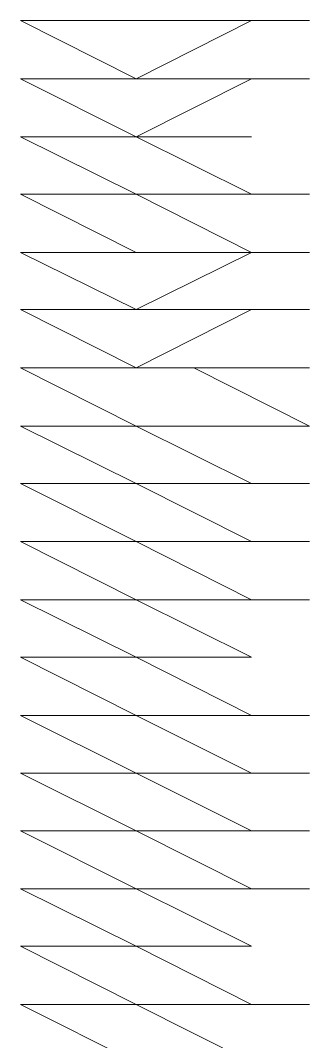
# Model space of a CAD drawing. Header units: millimetres. Extents: x 0 to 17945, y -132 to 1785.
# Drawn here: x 9936.774 to 9937.437, y 129.631 to 131.973 of the extents above; entities that cross this region are included whole.
import ezdxf

# ---------------------------------------------------------------- set-up
doc = ezdxf.new("R2010")
doc.units = ezdxf.units.MM

# ---------------------------------------------------------------- blocks, each defined once
blk = doc.blocks.new('TCR_GROWATT_40KTL3_X_FRONT')
at = {"color": 1, "lineweight": 9}
for points in [[(492.5966, 131.9729), (492.8617, 131.9729), (493.1266, 131.9729), (493.2598, 131.9729)], [(493.2598, 131.9729), (492.9946, 131.9729), (492.7304, 131.9729), (492.5966, 131.9729)], [(492.5966, 131.9729), (492.8617, 131.9729), (493.1266, 131.9729), (493.2598, 131.9729)], [(493.2598, 131.9729), (492.9946, 131.9729), (492.7304, 131.9729), (492.5966, 131.9729)], [(492.5966, 131.9729), (492.8617, 131.9729), (493.1266, 131.9729), (493.2598, 131.9729)], [(493.2598, 131.9729), (492.9946, 131.9729), (492.7304, 131.9729), (492.5966, 131.9729)], [(492.5966, 131.8392), (492.8617, 131.8392), (493.1266, 131.8392), (493.2598, 131.8392)], [(493.2598, 131.8392), (492.9946, 131.8392), (492.7304, 131.8392), (492.5966, 131.8392)], [(492.5966, 131.8392), (492.8617, 131.8392), (493.1266, 131.8392), (493.2598, 131.8392)], [(493.2598, 131.8392), (492.9946, 131.8392), (492.7304, 131.8392), (492.5966, 131.8392)], [(492.5966, 131.8392), (492.8617, 131.8392), (493.1266, 131.8392), (493.2598, 131.8392)], [(493.2598, 131.8392), (492.9946, 131.8392), (492.7304, 131.8392), (492.5966, 131.8392)], [(492.5966, 131.8392), (492.8617, 131.8392), (493.1266, 131.8392), (493.2598, 131.8392)], [(493.2598, 131.8392), (492.9946, 131.8392), (492.7304, 131.8392), (492.5966, 131.8392)], [(492.5966, 131.5743), (492.8617, 131.5743), (493.1266, 131.5743), (493.2598, 131.5743)], [(493.2598, 131.5743), (492.9946, 131.5743), (492.7304, 131.5743), (492.5966, 131.5743)], [(492.5966, 131.4411), (492.8617, 131.4411), (493.1266, 131.4411), (493.2598, 131.4411)], [(493.2598, 131.4411), (492.9946, 131.4411), (492.7304, 131.4411), (492.5966, 131.4411)], [(492.5966, 131.4411), (492.8617, 131.4411), (493.1266, 131.4411), (493.2598, 131.4411)], [(493.2598, 131.4411), (492.9946, 131.4411), (492.7304, 131.4411), (492.5966, 131.4411)], [(492.5966, 131.4411), (492.8617, 131.4411), (493.1266, 131.4411), (493.2598, 131.4411)], [(493.2598, 131.4411), (492.9946, 131.4411), (492.7304, 131.4411), (492.5966, 131.4411)], [(492.5966, 131.4411), (492.8617, 131.4411), (493.1266, 131.4411), (493.2598, 131.4411)], [(493.2598, 131.4411), (492.9946, 131.4411), (492.7304, 131.4411), (492.5966, 131.4411)], [(492.5966, 131.4411), (492.8617, 131.4411), (493.1266, 131.4411), (493.2598, 131.4411)], [(493.2598, 131.4411), (492.9946, 131.4411), (492.7304, 131.4411), (492.5966, 131.4411)], [(492.5966, 131.4411), (492.8617, 131.4411), (493.1266, 131.4411), (493.2598, 131.4411)], [(493.2598, 131.4411), (492.9946, 131.4411), (492.7304, 131.4411), (492.5966, 131.4411)], [(492.5966, 131.4411), (492.8617, 131.4411), (493.1266, 131.4411), (493.2598, 131.4411)], [(493.2598, 131.4411), (492.9946, 131.4411), (492.7304, 131.4411), (492.5966, 131.4411)], [(492.5966, 131.4411), (492.8617, 131.4411), (493.1266, 131.4411), (493.2598, 131.4411)], [(493.2598, 131.4411), (492.9946, 131.4411), (492.7304, 131.4411), (492.5966, 131.4411)], [(492.5966, 131.4411), (492.8617, 131.4411), (493.1266, 131.4411), (493.2598, 131.4411)], [(493.2598, 131.4411), (492.9946, 131.4411), (492.7304, 131.4411), (492.5966, 131.4411)], [(492.5966, 131.4411), (492.8617, 131.4411), (493.1266, 131.4411), (493.2598, 131.4411)], [(493.2598, 131.4411), (492.9946, 131.4411), (492.7304, 131.4411), (492.5966, 131.4411)], [(492.5966, 131.4411), (492.8617, 131.4411), (493.1266, 131.4411), (493.2598, 131.4411)], [(493.2598, 131.4411), (492.9946, 131.4411), (492.7304, 131.4411), (492.5966, 131.4411)], [(492.5966, 131.4411), (492.8617, 131.4411), (493.1266, 131.4411), (493.2598, 131.4411)], [(493.2598, 131.4411), (492.9946, 131.4411), (492.7304, 131.4411), (492.5966, 131.4411)], [(492.5966, 131.4411), (492.8617, 131.4411), (493.1266, 131.4411), (493.2598, 131.4411)], [(493.2598, 131.4411), (492.9946, 131.4411), (492.7304, 131.4411), (492.5966, 131.4411)], [(492.5966, 131.4411), (492.8617, 131.4411), (493.1266, 131.4411), (493.2598, 131.4411)], [(493.2598, 131.4411), (492.9946, 131.4411), (492.7304, 131.4411), (492.5966, 131.4411)], [(492.5966, 131.4411), (492.8617, 131.4411), (493.1266, 131.4411), (493.2598, 131.4411)], [(493.2598, 131.4411), (492.9946, 131.4411), (492.7304, 131.4411), (492.5966, 131.4411)], [(492.5966, 131.4411), (492.8617, 131.4411), (493.1266, 131.4411), (493.2598, 131.4411)], [(493.2598, 131.4411), (492.9946, 131.4411), (492.7304, 131.4411), (492.5966, 131.4411)], [(492.5966, 131.4411), (492.8617, 131.4411), (493.1266, 131.4411), (493.2598, 131.4411)], [(493.2598, 131.4411), (492.9946, 131.4411), (492.7304, 131.4411), (492.5966, 131.4411)], [(492.5966, 131.4411), (492.8617, 131.4411), (493.1266, 131.4411), (493.2598, 131.4411)], [(493.2598, 131.4411), (492.9946, 131.4411), (492.7304, 131.4411), (492.5966, 131.4411)], [(492.5966, 131.4411), (492.8617, 131.4411), (493.1266, 131.4411), (493.2598, 131.4411)], [(493.2598, 131.4411), (492.9946, 131.4411), (492.7304, 131.4411), (492.5966, 131.4411)], [(492.5966, 131.31), (492.8617, 131.31), (493.1266, 131.31), (493.2598, 131.31)], [(493.2598, 131.31), (492.9946, 131.31), (492.7304, 131.31), (492.5966, 131.31)], [(492.5966, 131.31), (492.8617, 131.31), (493.1266, 131.31), (493.2598, 131.31)], [(493.2598, 131.31), (492.9946, 131.31), (492.7304, 131.31), (492.5966, 131.31)], [(492.5966, 131.31), (492.8617, 131.31), (493.1266, 131.31), (493.2598, 131.31)], [(493.2598, 131.31), (492.9946, 131.31), (492.7304, 131.31), (492.5966, 131.31)], [(492.5966, 131.31), (492.8617, 131.31), (493.1266, 131.31), (493.2598, 131.31)], [(493.2598, 131.31), (492.9946, 131.31), (492.7304, 131.31), (492.5966, 131.31)], [(492.5966, 131.31), (492.8617, 131.31), (493.1266, 131.31), (493.2598, 131.31)], [(493.2598, 131.31), (492.9946, 131.31), (492.7304, 131.31), (492.5966, 131.31)], [(492.5966, 131.31), (492.8617, 131.31), (493.1266, 131.31), (493.2598, 131.31)], [(493.2598, 131.31), (492.9946, 131.31), (492.7304, 131.31), (492.5966, 131.31)], [(492.5966, 131.31), (492.8617, 131.31), (493.1266, 131.31), (493.2598, 131.31)], [(493.2598, 131.31), (492.9946, 131.31), (492.7304, 131.31), (492.5966, 131.31)], [(492.5966, 131.31), (492.8617, 131.31), (493.1266, 131.31), (493.2598, 131.31)], [(493.2598, 131.31), (492.9946, 131.31), (492.7304, 131.31), (492.5966, 131.31)], [(492.5966, 131.31), (492.8617, 131.31), (493.1266, 131.31), (493.2598, 131.31)], [(493.2598, 131.31), (492.9946, 131.31), (492.7304, 131.31), (492.5966, 131.31)], [(492.5966, 131.31), (492.8617, 131.31), (493.1266, 131.31), (493.2598, 131.31)], [(493.2598, 131.31), (492.9946, 131.31), (492.7304, 131.31), (492.5966, 131.31)], [(492.5966, 131.31), (492.8617, 131.31), (493.1266, 131.31), (493.2598, 131.31)], [(493.2598, 131.31), (492.9946, 131.31), (492.7304, 131.31), (492.5966, 131.31)], [(492.5966, 131.31), (492.8617, 131.31), (493.1266, 131.31), (493.2598, 131.31)], [(493.2598, 131.31), (492.9946, 131.31), (492.7304, 131.31), (492.5966, 131.31)], [(492.5966, 131.31), (492.8617, 131.31), (493.1266, 131.31), (493.2598, 131.31)], [(493.2598, 131.31), (492.9946, 131.31), (492.7304, 131.31), (492.5966, 131.31)], [(492.5966, 131.1762), (492.8617, 131.1762), (493.1266, 131.1762), (493.2598, 131.1762)], [(493.2598, 131.1762), (492.9946, 131.1762), (492.7304, 131.1762), (492.5966, 131.1762)], [(492.5966, 131.1762), (492.8617, 131.1762), (493.1266, 131.1762), (493.2598, 131.1762)], [(493.2598, 131.1762), (492.9946, 131.1762), (492.7304, 131.1762), (492.5966, 131.1762)], [(492.5966, 131.1762), (492.8617, 131.1762), (493.1266, 131.1762), (493.2598, 131.1762)], [(493.2598, 131.1762), (492.9946, 131.1762), (492.7304, 131.1762), (492.5966, 131.1762)], [(492.5966, 131.1762), (492.8617, 131.1762), (493.1266, 131.1762), (493.2598, 131.1762)], [(493.2598, 131.1762), (492.9946, 131.1762), (492.7304, 131.1762), (492.5966, 131.1762)], [(492.5966, 131.1762), (492.8617, 131.0425), (493.1266, 131.0425), (493.2598, 131.0425)], [(493.2598, 131.0425), (492.9946, 131.1762), (492.7304, 131.1762), (492.5966, 131.1762)], [(492.5966, 131.0425), (492.8617, 131.0425), (493.1266, 131.0425), (493.2598, 131.0425)], [(493.2598, 131.0425), (492.9946, 131.0425), (492.7304, 131.0425), (492.5966, 131.0425)], [(492.5966, 131.0425), (492.8617, 131.0425), (493.1266, 131.0425), (493.2598, 131.0425)], [(493.2598, 131.0425), (492.9946, 131.0425), (492.7304, 131.0425), (492.5966, 131.0425)], [(492.5966, 131.0425), (492.8617, 131.0425), (493.1266, 131.0425), (493.2598, 131.0425)], [(493.2598, 131.0425), (492.9946, 131.0425), (492.7304, 131.0425), (492.5966, 131.0425)], [(492.5966, 131.0425), (492.8617, 131.0425), (493.1266, 131.0425), (493.2598, 131.0425)], [(493.2598, 131.0425), (492.9946, 131.0425), (492.7304, 131.0425), (492.5966, 131.0425)], [(492.5966, 131.0425), (492.8617, 131.0425), (493.1266, 131.0425), (493.2598, 131.0425)], [(493.2598, 131.0425), (492.9946, 131.0425), (492.7304, 131.0425), (492.5966, 131.0425)], [(492.5966, 131.0425), (492.8617, 131.0425), (493.1266, 131.0425), (493.2598, 131.0425)], [(493.2598, 131.0425), (492.9946, 131.0425), (492.7304, 131.0425), (492.5966, 131.0425)], [(492.5966, 131.0425), (492.8617, 131.0425), (493.1266, 131.0425), (493.2598, 131.0425)], [(493.2598, 131.0425), (492.9946, 131.0425), (492.7304, 131.0425), (492.5966, 131.0425)], [(492.5966, 130.9111), (492.8617, 130.9111), (493.1266, 130.9111), (493.2598, 130.9111)], [(493.2598, 130.9111), (492.9946, 130.9111), (492.7304, 130.9111), (492.5966, 130.9111)], [(492.5966, 130.9111), (492.8617, 130.9111), (493.1266, 130.9111), (493.2598, 130.9111)], [(493.2598, 130.9111), (492.9946, 130.9111), (492.7304, 130.9111), (492.5966, 130.9111)], [(492.5966, 130.9111), (492.8617, 130.9111), (493.1266, 130.9111), (493.2598, 130.9111)], [(493.2598, 130.9111), (492.9946, 130.9111), (492.7304, 130.9111), (492.5966, 130.9111)], [(492.5966, 130.9111), (492.8617, 130.9111), (493.1266, 130.9111), (493.2598, 130.9111)], [(493.2598, 130.9111), (492.9946, 130.9111), (492.7304, 130.9111), (492.5966, 130.9111)], [(492.5966, 130.9111), (492.8617, 130.9111), (493.1266, 130.9111), (493.2598, 130.9111)], [(493.2598, 130.9111), (492.9946, 130.9111), (492.7304, 130.9111), (492.5966, 130.9111)], [(492.5966, 130.9111), (492.8617, 130.9111), (493.1266, 130.9111), (493.2598, 130.9111)], [(493.2598, 130.9111), (492.9946, 130.9111), (492.7304, 130.9111), (492.5966, 130.9111)], [(492.5966, 130.9111), (492.8617, 130.9111), (493.1266, 130.9111), (493.2598, 130.9111)], [(493.2598, 130.9111), (492.9946, 130.9111), (492.7304, 130.9111), (492.5966, 130.9111)], [(492.5966, 130.9111), (492.8617, 130.9111), (493.1266, 130.9111), (493.2598, 130.9111)], [(493.2598, 130.9111), (492.9946, 130.9111), (492.7304, 130.9111), (492.5966, 130.9111)], [(492.5966, 130.7782), (492.8617, 130.7782), (493.1266, 130.7782), (493.2598, 130.7782)], [(493.2598, 130.7782), (492.9946, 130.7782), (492.7304, 130.7782), (492.5966, 130.7782)], [(492.5966, 130.7782), (492.8617, 130.7782), (493.1266, 130.7782), (493.2598, 130.7782)], [(493.2598, 130.7782), (492.9946, 130.7782), (492.7304, 130.7782), (492.5966, 130.7782)], [(492.5966, 130.7782), (492.8617, 130.7782), (493.1266, 130.7782), (493.2598, 130.7782)], [(493.2598, 130.7782), (492.9946, 130.7782), (492.7304, 130.7782), (492.5966, 130.7782)], [(492.5966, 130.7782), (492.8617, 130.7782), (493.1266, 130.7782), (493.2598, 130.7782)], [(493.2598, 130.7782), (492.9946, 130.7782), (492.7304, 130.7782), (492.5966, 130.7782)], [(492.5966, 130.7782), (492.8617, 130.7782), (493.1266, 130.7782), (493.2598, 130.7782)], [(493.2598, 130.7782), (492.9946, 130.7782), (492.7304, 130.7782), (492.5966, 130.7782)], [(492.5966, 130.7782), (492.8617, 130.7782), (493.1266, 130.7782), (493.2598, 130.7782)], [(493.2598, 130.7782), (492.9946, 130.7782), (492.7304, 130.7782), (492.5966, 130.7782)], [(492.5966, 130.7782), (492.8617, 130.7782), (493.1266, 130.7782), (493.2598, 130.7782)], [(493.2598, 130.7782), (492.9946, 130.7782), (492.7304, 130.7782), (492.5966, 130.7782)], [(492.5966, 130.7782), (492.8617, 130.7782), (493.1266, 130.7782), (493.2598, 130.7782)], [(493.2598, 130.7782), (492.9946, 130.7782), (492.7304, 130.7782), (492.5966, 130.7782)], [(492.5966, 130.6444), (492.8617, 130.6444), (493.1266, 130.6444), (493.2598, 130.6444)], [(493.2598, 130.6444), (492.9946, 130.6444), (492.7304, 130.6444), (492.5966, 130.6444)], [(492.5966, 130.6444), (492.8617, 130.6444), (493.1266, 130.6444), (493.2598, 130.6444)], [(493.2598, 130.6444), (492.9946, 130.6444), (492.7304, 130.6444), (492.5966, 130.6444)], [(492.5966, 130.3792), (492.8617, 130.3792), (493.1266, 130.3792), (493.2598, 130.3792)], [(493.2598, 130.3792), (492.9946, 130.3792), (492.7304, 130.3792), (492.5966, 130.3792)], [(492.5966, 130.3792), (492.8617, 130.3792), (493.1266, 130.3792), (493.2598, 130.3792)], [(493.2598, 130.3792), (492.9946, 130.3792), (492.7304, 130.3792), (492.5966, 130.3792)], [(492.5966, 130.2464), (492.8617, 130.2464), (493.1266, 130.2464), (493.2598, 130.2464)], [(493.2598, 130.2464), (492.9946, 130.2464), (492.7304, 130.2464), (492.5966, 130.2464)], [(492.5966, 130.2464), (492.8617, 130.2464), (493.1266, 130.2464), (493.2598, 130.2464)], [(493.2598, 130.2464), (492.9946, 130.2464), (492.7304, 130.2464), (492.5966, 130.2464)], [(492.5966, 130.1144), (492.8617, 130.1144), (493.1266, 130.1144), (493.2598, 130.1144)], [(493.2598, 130.1144), (492.9946, 130.1144), (492.7304, 130.1144), (492.5966, 130.1144)], [(492.5966, 130.1144), (492.8617, 130.1144), (493.1266, 130.1144), (493.2598, 130.1144)], [(493.2598, 130.1144), (492.9946, 130.1144), (492.7304, 130.1144), (492.5966, 130.1144)], [(492.5966, 129.9815), (492.8617, 129.9815), (493.1266, 129.9815), (493.2598, 129.9815)], [(493.2598, 129.9815), (492.9946, 129.9815), (492.7304, 129.9815), (492.5966, 129.9815)], [(492.5966, 129.9815), (492.8617, 129.9815), (493.1266, 129.9815), (493.2598, 129.9815)], [(493.2598, 129.9815), (492.9946, 129.9815), (492.7304, 129.9815), (492.5966, 129.9815)], [(492.5966, 129.9815), (492.8617, 129.9815), (493.1266, 129.9815), (493.2598, 129.9815)], [(493.2598, 129.9815), (492.9946, 129.9815), (492.7304, 129.9815), (492.5966, 129.9815)], [(492.5966, 129.9815), (492.8617, 129.9815), (493.1266, 129.9815), (493.2598, 129.9815)], [(493.2598, 129.9815), (492.9946, 129.9815), (492.7304, 129.9815), (492.5966, 129.9815)], [(492.5966, 129.9815), (492.8617, 129.9815), (493.1266, 129.9815), (493.2598, 129.9815)], [(493.2598, 129.9815), (492.9946, 129.9815), (492.7304, 129.9815), (492.5966, 129.9815)], [(492.5966, 129.9815), (492.8617, 129.9815), (493.1266, 129.9815), (493.2598, 129.9815)], [(493.2598, 129.9815), (492.9946, 129.9815), (492.7304, 129.9815), (492.5966, 129.9815)], [(492.5966, 129.9815), (492.8617, 129.9815), (493.1266, 129.9815), (493.2598, 129.9815)], [(493.2598, 129.9815), (492.9946, 129.9815), (492.7304, 129.9815), (492.5966, 129.9815)], [(492.5966, 129.9815), (492.8617, 129.9815), (493.1266, 129.9815), (493.2598, 129.9815)], [(493.2598, 129.9815), (492.9946, 129.9815), (492.7304, 129.9815), (492.5966, 129.9815)], [(492.5966, 129.7163), (492.8617, 129.7163), (493.1266, 129.7163), (493.2598, 129.7163)], [(493.2598, 129.7163), (492.9946, 129.7163), (492.7304, 129.7163), (492.5966, 129.7163)]]:
    blk.add_lwpolyline(points, dxfattribs=at)
for points in [[(492.5966, 131.9729), (492.8617, 131.9729), (493.1266, 131.9729), (492.8617, 131.9729)], [(492.5966, 131.9729), (492.8617, 131.9729), (493.1266, 131.9729), (492.8617, 131.9729)], [(492.5966, 131.9729), (492.8617, 131.8392), (493.1266, 131.8392), (492.8617, 131.8392)], [(492.5966, 131.9729), (492.8617, 131.9729), (493.1266, 131.9729), (492.8617, 131.8392)], [(492.5966, 131.8392), (492.8617, 131.8392), (493.1266, 131.8392), (492.8617, 131.8392)], [(492.5966, 131.8392), (492.8617, 131.8392), (493.1266, 131.8392), (492.8617, 131.8392)], [(492.5966, 131.8392), (492.8617, 131.8392), (493.1266, 131.8392), (492.8617, 131.8392)], [(492.5966, 131.8392), (492.8617, 131.8392), (493.1266, 131.8392), (492.8617, 131.8392)], [(492.5966, 131.8392), (492.8617, 131.8392), (493.1266, 131.8392), (492.8617, 131.8392)], [(492.5966, 131.8392), (492.8617, 131.8392), (493.1266, 131.8392), (492.8617, 131.8392)], [(492.5966, 131.8392), (492.8617, 131.8392), (493.1266, 131.8392), (492.8617, 131.8392)], [(492.5966, 131.8392), (492.8617, 131.8392), (493.1266, 131.8392), (492.8617, 131.8392)], [(492.5966, 131.8392), (492.8617, 131.8392), (493.1266, 131.8392), (492.8617, 131.8392)], [(492.5966, 131.8392), (492.8617, 131.8392), (493.1266, 131.8392), (492.8617, 131.8392)], [(492.5966, 131.8392), (492.8617, 131.8392), (493.1266, 131.8392), (492.8617, 131.8392)], [(492.5966, 131.8392), (492.8617, 131.8392), (493.1266, 131.8392), (492.8617, 131.8392)], [(492.5966, 131.8392), (492.8617, 131.8392), (493.1266, 131.8392), (492.8617, 131.8392)], [(492.5966, 131.8392), (492.8617, 131.8392), (493.1266, 131.8392), (492.8617, 131.8392)], [(492.5966, 131.8392), (492.8617, 131.8392), (493.1266, 131.8392), (492.8617, 131.8392)], [(492.5966, 131.8392), (492.8617, 131.8392), (493.1266, 131.8392), (492.8617, 131.8392)], [(492.5966, 131.8392), (492.8617, 131.7063), (493.1266, 131.7063), (492.8617, 131.7063)], [(492.5966, 131.8392), (492.8617, 131.8392), (493.1266, 131.8392), (492.8617, 131.7063)], [(492.5966, 131.7063), (492.8617, 131.7063), (493.1266, 131.7063), (492.8617, 131.7063)], [(492.5966, 131.7063), (492.8617, 131.7063), (493.1266, 131.7063), (492.8617, 131.7063)], [(492.5966, 131.7063), (492.8617, 131.7063), (493.1266, 131.7063), (492.8617, 131.7063)], [(492.5966, 131.7063), (492.8617, 131.7063), (493.1266, 131.7063), (492.8617, 131.7063)], [(492.5966, 131.7063), (492.8617, 131.7063), (493.1266, 131.7063), (492.8617, 131.7063)], [(492.5966, 131.7063), (492.8617, 131.7063), (493.1266, 131.7063), (492.8617, 131.7063)], [(492.5966, 131.7063), (492.8617, 131.7063), (493.1266, 131.7063), (492.8617, 131.7063)], [(492.5966, 131.7063), (492.8617, 131.7063), (493.1266, 131.7063), (492.8617, 131.7063)], [(492.5966, 131.7063), (492.8617, 131.7063), (493.1266, 131.7063), (492.8617, 131.7063)], [(492.5966, 131.7063), (492.8617, 131.7063), (493.1266, 131.7063), (492.8617, 131.7063)], [(492.5966, 131.7063), (492.8617, 131.5743), (493.1266, 131.5743), (492.8617, 131.7063)], [(492.5966, 131.7063), (492.8617, 131.7063), (493.1266, 131.7063), (492.8617, 131.7063)], [(492.5966, 131.5743), (492.8617, 131.5743), (493.1266, 131.5743), (492.8617, 131.5743)], [(492.5966, 131.5743), (492.8617, 131.5743), (493.1266, 131.5743), (492.8617, 131.5743)], [(492.5966, 131.5743), (492.8617, 131.5743), (493.1266, 131.5743), (492.8617, 131.5743)], [(492.5966, 131.5743), (492.8617, 131.5743), (493.1266, 131.5743), (492.8617, 131.5743)], [(492.5966, 131.5743), (492.8617, 131.5743), (493.1266, 131.5743), (492.8617, 131.5743)], [(492.5966, 131.5743), (492.8617, 131.5743), (493.1266, 131.5743), (492.8617, 131.5743)], [(492.5966, 131.5743), (492.8617, 131.5743), (493.1266, 131.5743), (492.8617, 131.5743)], [(492.5966, 131.5743), (492.8617, 131.4411), (493.1266, 131.4411), (492.8617, 131.5743)], [(492.5966, 131.5743), (492.8617, 131.5743), (493.1266, 131.5743), (492.8617, 131.5743)], [(492.5966, 131.4411), (492.8617, 131.4411), (493.1266, 131.4411), (492.8617, 131.4411)], [(492.5966, 131.4411), (492.8617, 131.4411), (493.1266, 131.4411), (492.8617, 131.4411)], [(492.5966, 131.4411), (492.8617, 131.4411), (493.1266, 131.4411), (492.8617, 131.4411)], [(492.5966, 131.4411), (492.8617, 131.4411), (493.1266, 131.4411), (492.8617, 131.4411)], [(492.5966, 131.4411), (492.8617, 131.4411), (493.1266, 131.4411), (492.8617, 131.4411)], [(492.5966, 131.4411), (492.8617, 131.4411), (493.1266, 131.4411), (492.8617, 131.4411)], [(492.5966, 131.4411), (492.8617, 131.4411), (493.1266, 131.4411), (492.8617, 131.4411)], [(492.5966, 131.4411), (492.8617, 131.4411), (493.1266, 131.4411), (492.8617, 131.4411)], [(492.5966, 131.4411), (492.8617, 131.4411), (493.1266, 131.4411), (492.8617, 131.4411)], [(492.5966, 131.4411), (492.8617, 131.4411), (493.1266, 131.4411), (492.8617, 131.4411)], [(492.5966, 131.4411), (492.8617, 131.4411), (493.1266, 131.4411), (492.8617, 131.4411)], [(492.5966, 131.4411), (492.8617, 131.4411), (493.1266, 131.4411), (492.8617, 131.4411)], [(492.5966, 131.4411), (492.8617, 131.4411), (493.1266, 131.4411), (492.8617, 131.4411)], [(492.5966, 131.4411), (492.8617, 131.31), (493.1266, 131.31), (492.8617, 131.31)], [(492.5966, 131.4411), (492.8617, 131.4411), (493.1266, 131.4411), (492.8617, 131.31)], [(492.5966, 131.31), (492.8617, 131.31), (493.1266, 131.31), (492.8617, 131.31)], [(492.5966, 131.31), (492.8617, 131.31), (493.1266, 131.31), (492.8617, 131.31)], [(492.5966, 131.31), (492.8617, 131.31), (493.1266, 131.31), (492.8617, 131.31)], [(492.5966, 131.31), (492.8617, 131.31), (493.1266, 131.31), (492.8617, 131.31)], [(492.5966, 131.31), (492.8617, 131.31), (493.1266, 131.31), (492.8617, 131.31)], [(492.5966, 131.31), (492.8617, 131.31), (493.1266, 131.31), (492.8617, 131.31)], [(492.5966, 131.31), (492.8617, 131.31), (493.1266, 131.31), (492.8617, 131.31)], [(492.5966, 131.31), (492.8617, 131.1762), (493.1266, 131.1762), (492.8617, 131.1762)], [(492.5966, 131.31), (492.8617, 131.31), (493.1266, 131.31), (492.8617, 131.1762)], [(492.5966, 131.1762), (492.8617, 131.1762), (493.1266, 131.1762), (492.8617, 131.1762)], [(492.5966, 131.1762), (492.8617, 131.1762), (493.1266, 131.1762), (492.8617, 131.1762)], [(492.5966, 131.1762), (492.8617, 131.1762), (493.1266, 131.1762), (492.8617, 131.1762)], [(492.5966, 131.1762), (492.8617, 131.1762), (493.1266, 131.1762), (492.8617, 131.1762)], [(492.5966, 131.1762), (492.8617, 131.1762), (493.1266, 131.1762), (492.8617, 131.1762)], [(492.5966, 131.1762), (492.8617, 131.1762), (493.1266, 131.1762), (492.8617, 131.1762)], [(492.5966, 131.1762), (492.8617, 131.1762), (493.1266, 131.1762), (492.8617, 131.1762)], [(492.5966, 131.1762), (492.8617, 131.1762), (493.1266, 131.1762), (492.8617, 131.1762)], [(492.5966, 131.1762), (492.8617, 131.1762), (493.1266, 131.1762), (492.8617, 131.1762)], [(492.5966, 131.0425), (492.8617, 131.0425), (493.1266, 131.0425), (492.8617, 131.0425)], [(492.5966, 131.0425), (492.8617, 131.0425), (493.1266, 131.0425), (492.8617, 131.0425)], [(492.5966, 131.0425), (492.8617, 131.0425), (493.1266, 131.0425), (492.8617, 131.0425)], [(492.5966, 131.0425), (492.8617, 131.0425), (493.1266, 131.0425), (492.8617, 131.0425)], [(492.5966, 131.0425), (492.8617, 131.0425), (493.1266, 131.0425), (492.8617, 131.0425)], [(492.5966, 131.0425), (492.8617, 130.9111), (493.1266, 130.9111), (492.8617, 131.0425)], [(492.5966, 131.0425), (492.8617, 131.0425), (493.1266, 131.0425), (492.8617, 131.0425)], [(492.5966, 130.9111), (492.8617, 130.9111), (493.1266, 130.9111), (492.8617, 130.9111)], [(492.5966, 130.9111), (492.8617, 130.9111), (493.1266, 130.9111), (492.8617, 130.9111)], [(492.5966, 130.9111), (492.8617, 130.9111), (493.1266, 130.9111), (492.8617, 130.9111)], [(492.5966, 130.9111), (492.8617, 130.9111), (493.1266, 130.9111), (492.8617, 130.9111)], [(492.5966, 130.9111), (492.8617, 130.7782), (493.1266, 130.7782), (492.8617, 130.9111)], [(492.5966, 130.9111), (492.8617, 130.9111), (493.1266, 130.9111), (492.8617, 130.9111)], [(492.5966, 130.7782), (492.8617, 130.7782), (493.1266, 130.7782), (492.8617, 130.7782)], [(492.5966, 130.7782), (492.8617, 130.7782), (493.1266, 130.7782), (492.8617, 130.7782)], [(492.5966, 130.7782), (492.8617, 130.7782), (493.1266, 130.7782), (492.8617, 130.7782)], [(492.5966, 130.7782), (492.8617, 130.7782), (493.1266, 130.7782), (492.8617, 130.7782)], [(492.5966, 130.7782), (492.8617, 130.7782), (493.1266, 130.7782), (492.8617, 130.7782)], [(492.5966, 130.7782), (492.8617, 130.7782), (493.1266, 130.7782), (492.8617, 130.7782)], [(492.5966, 130.7782), (492.8617, 130.7782), (493.1266, 130.7782), (492.8617, 130.7782)], [(492.5966, 130.7782), (492.8617, 130.7782), (493.1266, 130.7782), (492.8617, 130.7782)], [(492.5966, 130.7782), (492.8617, 130.6444), (493.1266, 130.6444), (492.8617, 130.7782)], [(492.5966, 130.7782), (492.8617, 130.7782), (493.1266, 130.7782), (492.8617, 130.7782)], [(492.5966, 130.6444), (492.8617, 130.6444), (493.1266, 130.6444), (492.8617, 130.6444)], [(492.5966, 130.6444), (492.8617, 130.6444), (493.1266, 130.6444), (492.8617, 130.6444)], [(492.5966, 130.6444), (492.8617, 130.6444), (493.1266, 130.6444), (492.8617, 130.6444)], [(492.5966, 130.6444), (492.8617, 130.6444), (493.1266, 130.6444), (492.8617, 130.6444)], [(492.5966, 130.6444), (492.8617, 130.6444), (493.1266, 130.6444), (492.8617, 130.6444)], [(492.5966, 130.6444), (492.8617, 130.6444), (493.1266, 130.6444), (492.8617, 130.6444)], [(492.5966, 130.6444), (492.8617, 130.513), (493.1266, 130.513), (492.8617, 130.6444)], [(492.5966, 130.6444), (492.8617, 130.6444), (493.1266, 130.6444), (492.8617, 130.6444)], [(492.5966, 130.513), (492.8617, 130.513), (493.1266, 130.513), (492.8617, 130.513)], [(492.5966, 130.513), (492.8617, 130.513), (493.1266, 130.513), (492.8617, 130.513)], [(492.5966, 130.513), (492.8617, 130.513), (493.1266, 130.513), (492.8617, 130.513)], [(492.5966, 130.513), (492.8617, 130.513), (493.1266, 130.513), (492.8617, 130.513)], [(492.5966, 130.513), (492.8617, 130.513), (493.1266, 130.513), (492.8617, 130.513)], [(492.5966, 130.513), (492.8617, 130.513), (493.1266, 130.513), (492.8617, 130.513)], [(492.5966, 130.513), (492.8617, 130.3792), (493.1266, 130.3792), (492.8617, 130.513)], [(492.5966, 130.513), (492.8617, 130.513), (493.1266, 130.513), (492.8617, 130.513)], [(492.5966, 130.3792), (492.8617, 130.3792), (493.1266, 130.3792), (492.8617, 130.3792)], [(492.5966, 130.3792), (492.8617, 130.3792), (493.1266, 130.3792), (492.8617, 130.3792)], [(492.5966, 130.3792), (492.8617, 130.3792), (493.1266, 130.3792), (492.8617, 130.3792)], [(492.5966, 130.3792), (492.8617, 130.3792), (493.1266, 130.3792), (492.8617, 130.3792)], [(492.5966, 130.3792), (492.8617, 130.2464), (493.1266, 130.2464), (492.8617, 130.3792)], [(492.5966, 130.3792), (492.8617, 130.3792), (493.1266, 130.3792), (492.8617, 130.3792)], [(492.5966, 130.2464), (492.8617, 130.2464), (493.1266, 130.2464), (492.8617, 130.2464)], [(492.5966, 130.2464), (492.8617, 130.2464), (493.1266, 130.2464), (492.8617, 130.2464)], [(492.5966, 130.2464), (492.8617, 130.2464), (493.1266, 130.2464), (492.8617, 130.2464)], [(492.5966, 130.2464), (492.8617, 130.2464), (493.1266, 130.2464), (492.8617, 130.2464)], [(492.5966, 130.2464), (492.8617, 130.1144), (493.1266, 130.1144), (492.8617, 130.2464)], [(492.5966, 130.2464), (492.8617, 130.2464), (493.1266, 130.2464), (492.8617, 130.2464)], [(492.5966, 130.1144), (492.8617, 130.1144), (493.1266, 130.1144), (492.8617, 130.1144)], [(492.5966, 130.1144), (492.8617, 130.1144), (493.1266, 130.1144), (492.8617, 130.1144)], [(492.5966, 130.1144), (492.8617, 130.1144), (493.1266, 130.1144), (492.8617, 130.1144)], [(492.5966, 130.1144), (492.8617, 130.1144), (493.1266, 130.1144), (492.8617, 130.1144)], [(492.5966, 130.1144), (492.8617, 130.1144), (493.1266, 130.1144), (492.8617, 130.1144)], [(492.5966, 130.1144), (492.8617, 130.1144), (493.1266, 130.1144), (492.8617, 130.1144)], [(492.5966, 130.1144), (492.8617, 130.1144), (493.1266, 130.1144), (492.8617, 130.1144)], [(492.5966, 130.1144), (492.8617, 130.1144), (493.1266, 130.1144), (492.8617, 130.1144)], [(492.5966, 130.1144), (492.8617, 130.1144), (493.1266, 130.1144), (492.8617, 130.1144)], [(492.5966, 130.1144), (492.8617, 130.1144), (493.1266, 130.1144), (492.8617, 130.1144)], [(492.5966, 130.1144), (492.8617, 130.1144), (493.1266, 130.1144), (492.8617, 130.1144)], [(492.5966, 130.1144), (492.8617, 130.1144), (493.1266, 130.1144), (492.8617, 130.1144)], [(492.5966, 130.1144), (492.8617, 129.9815), (493.1266, 129.9815), (492.8617, 130.1144)], [(492.5966, 130.1144), (492.8617, 130.1144), (493.1266, 130.1144), (492.8617, 130.1144)], [(492.5966, 129.9815), (492.8617, 129.9815), (493.1266, 129.9815), (492.8617, 129.9815)], [(492.5966, 129.9815), (492.8617, 129.9815), (493.1266, 129.9815), (492.8617, 129.9815)], [(492.5966, 129.9815), (492.8617, 129.9815), (493.1266, 129.9815), (492.8617, 129.9815)], [(492.5966, 129.9815), (492.8617, 129.9815), (493.1266, 129.9815), (492.8617, 129.9815)], [(492.5966, 129.9815), (492.8617, 129.9815), (493.1266, 129.9815), (492.8617, 129.9815)], [(492.5966, 129.9815), (492.8617, 129.9815), (493.1266, 129.9815), (492.8617, 129.9815)], [(492.5966, 129.9815), (492.8617, 129.9815), (493.1266, 129.9815), (492.8617, 129.9815)], [(492.5966, 129.9815), (492.8617, 129.9815), (493.1266, 129.9815), (492.8617, 129.9815)], [(492.5966, 129.9815), (492.8617, 129.9815), (493.1266, 129.9815), (492.8617, 129.9815)], [(492.5966, 129.9815), (492.8617, 129.9815), (493.1266, 129.9815), (492.8617, 129.9815)], [(492.5966, 129.9815), (492.8617, 129.9815), (493.1266, 129.9815), (492.8617, 129.9815)], [(492.5966, 129.9815), (492.8617, 129.9815), (493.1266, 129.9815), (492.8617, 129.9815)], [(492.5966, 129.9815), (492.8617, 129.8501), (493.1266, 129.8501), (492.8617, 129.9815)], [(492.5966, 129.9815), (492.8617, 129.9815), (493.1266, 129.9815), (492.8617, 129.9815)], [(492.5966, 129.8501), (492.8617, 129.8501), (493.1266, 129.8501), (492.8617, 129.8501)], [(492.5966, 129.8501), (492.8617, 129.8501), (493.1266, 129.8501), (492.8617, 129.8501)], [(492.5966, 129.8501), (492.8617, 129.8501), (493.1266, 129.8501), (492.8617, 129.8501)], [(492.5966, 129.8501), (492.8617, 129.8501), (493.1266, 129.8501), (492.8617, 129.8501)], [(492.5966, 129.8501), (492.8617, 129.7163), (493.1266, 129.7163), (492.8617, 129.8501)], [(492.5966, 129.8501), (492.8617, 129.8501), (493.1266, 129.8501), (492.8617, 129.8501)], [(492.5966, 129.7163), (492.8617, 129.7163), (493.1266, 129.7163), (492.8617, 129.7163)], [(492.5966, 129.7163), (492.8617, 129.7163), (493.1266, 129.7163), (492.8617, 129.7163)], [(492.5966, 129.7163), (492.8617, 129.7163), (493.1266, 129.7163), (492.8617, 129.7163)], [(492.5966, 129.7163), (492.8617, 129.7163), (493.1266, 129.7163), (492.8617, 129.7163)], [(492.5966, 129.7163), (492.8617, 129.7163), (493.1266, 129.7163), (492.8617, 129.7163)], [(492.5966, 129.7163), (492.8617, 129.7163), (493.1266, 129.7163), (492.8617, 129.7163)], [(492.5966, 129.7163), (492.8617, 129.7163), (493.1266, 129.7163), (492.8617, 129.7163)], [(492.5966, 129.7163), (492.8617, 129.7163), (493.1266, 129.7163), (492.8617, 129.7163)], [(492.5966, 129.7163), (492.8617, 129.7163), (493.1266, 129.7163), (492.8617, 129.7163)], [(492.5966, 129.7163), (492.8617, 129.5835), (493.1266, 129.5835), (492.8617, 129.7163)], [(492.5966, 129.7163), (492.8617, 129.7163), (493.1266, 129.7163), (492.8617, 129.7163)]]:
    blk.add_lwpolyline(points, close=True, dxfattribs=at)

msp = doc.modelspace()

# ---------------------------------------------------------------- block references
msp.add_blockref('TCR_GROWATT_40KTL3_X_FRONT', (9444.1773, 0))

doc.saveas('drawing.dxf')
